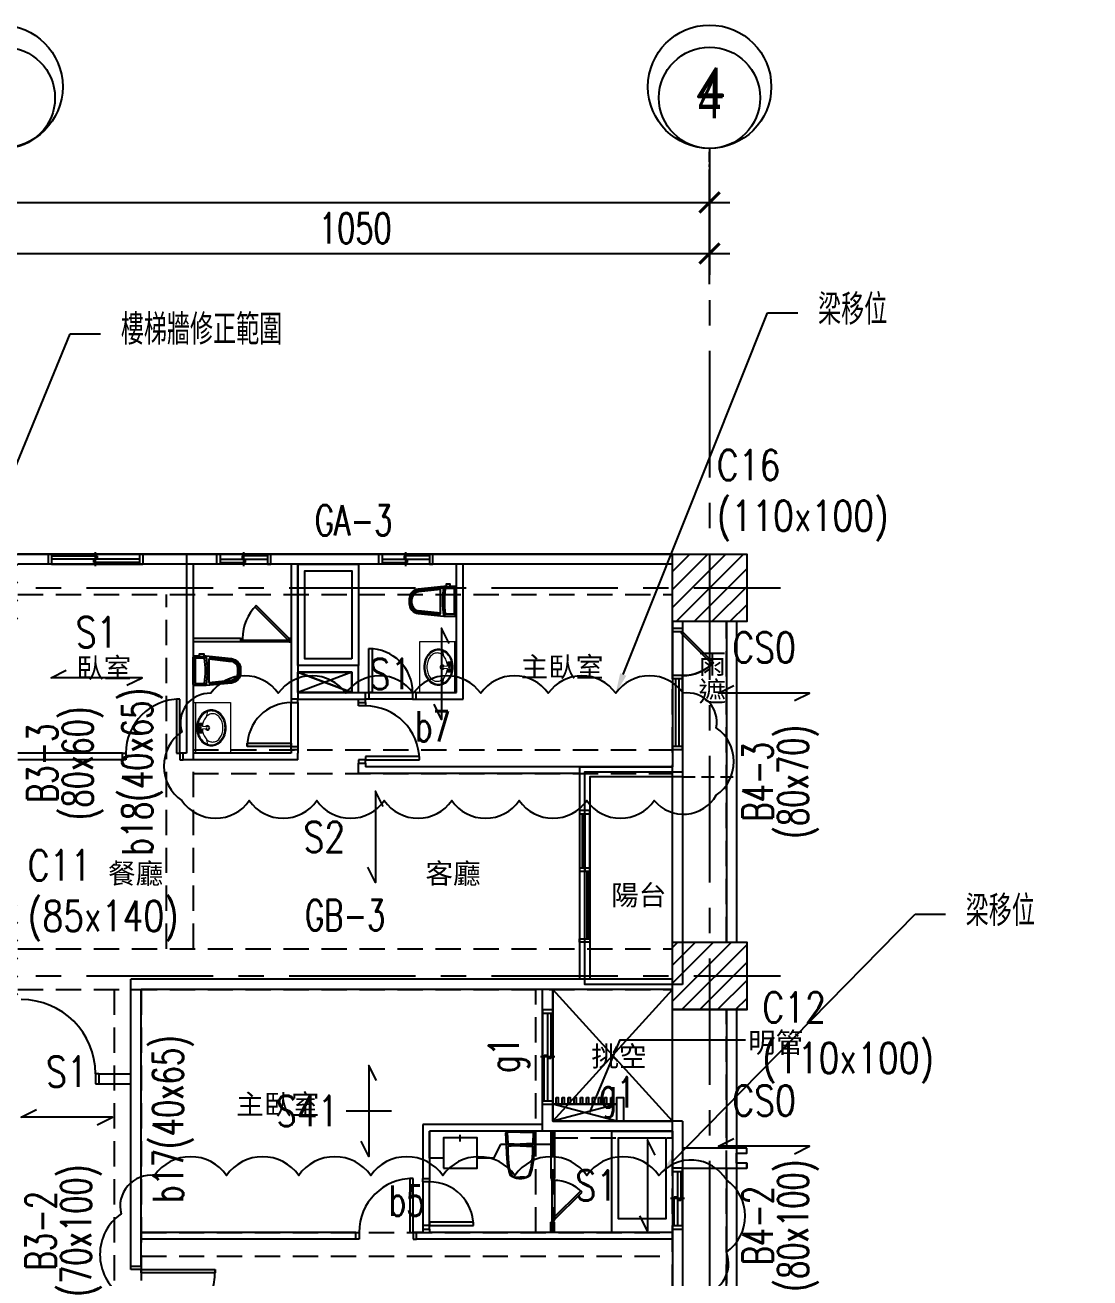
# Model space of a CAD drawing. Header units: millimetres. Extents: x -3377 to 119122, y -22007 to 15479.
# Drawn here: x 54002 to 55580, y 1862 to 3718 of the extents above; entities that cross this region are included whole.
import ezdxf
from ezdxf import colors
from ezdxf.entities.mleader import LeaderData, LeaderLine
from ezdxf.enums import TextEntityAlignment as Align
from ezdxf.math import Vec2, Vec3

# ---------------------------------------------------------------- set-up
doc = ezdxf.new("R2010")
doc.units = ezdxf.units.MM
doc.header["$LTSCALE"] = 150
doc.header["$MEASUREMENT"] = 0
for name, pattern in [('CENTER', [2, 1.25, -0.25, 0.25, -0.25]), ('HIDDEN', [0.375, 0.25, -0.125]), ('HIDDEN2', [0.1875, 0.125, -0.0625])]:
    doc.linetypes.add(name, pattern=pattern)
doc.layers.get('0').update_dxf_attribs({"plot": 0})
for name, color, linetype, plot in [('AREA', 3, 'Continuous', False), ('S-ARCH', 252, 'Continuous', False), ('S-CLOUD_2022-0304', 4, 'Continuous', False), ('S-CLOUD_20220217(結構依建築圖2022-0216修改)', 4, 'Continuous', False)]:
    doc.layers.add(name, color=color, linetype=linetype, plot=plot)
for name, color, linetype in [('ASSLN', 8, 'Continuous'), ('COL', 1, 'Continuous'), ('Col-Line', 8, 'CENTER'), ('GRID', 5, 'CENTER'), ('OPEN', 4, 'Continuous'), ('S-COL', 7, 'Continuous'), ('S-COLB', 4, 'HIDDEN'), ('S-GRID', 1, 'CENTER'), ('S-GRID-DIM', 2, 'Continuous'), ('S-GRID-T', 3, 'Continuous'), ('S-HATCH-COL', 13, 'Continuous'), ('S-OPEN', 13, 'Continuous'), ('S-RCBMB', 3, 'HIDDEN'), ('S-RCBMG', 2, 'HIDDEN'), ('S-SLAB', 5, 'Continuous'), ('S-SLABT', 2, 'Continuous'), ('S-TEXTB', 3, 'Continuous'), ('S-TEXTC', 3, 'Continuous'), ('S-TEXTG', 2, 'Continuous'), ('TEXT', 2, 'Continuous'), ('TOIL', 6, 'Continuous'), ('TOILET', 141, 'Continuous'), ('WALL', 2, 'Continuous'), ('WALL2', 3, 'Continuous'), ('WALL3', 4, 'Continuous')]:
    doc.layers.add(name, color=color, linetype=linetype)
doc.styles.add('3E', font='simplex.shx', dxfattribs={"width": 0.8, "height": 45, "bigfont": 'dayus.shx'})
doc.styles.add('C1', font='', dxfattribs={"bigfont": 'japanese.shx'})
doc.styles.add('CD2', font='romand', dxfattribs={"height": 15})
doc.styles.add('CS4', font='romans.shx', dxfattribs={"width": 0.7, "height": 45, "bigfont": 'lsp.shx'})
doc.styles.add('HH', font='')
doc.styles.add('HHV', font='')
doc.styles.add('LSP', font='SIMPLEX.shx', dxfattribs={"width": 0.8, "bigfont": 'lsp.shx'})
doc.styles.get('C1').set_extended_font_data('微軟正黑體')
doc.styles.get('HH').set_extended_font_data('Microsoft JhengHei')
doc.styles.get('HHV').set_extended_font_data('@微軟正黑體')
doc.dimstyles.new('DIM150', dxfattribs={"dimscale": 15, "dimtxt": 3, "dimasz": 2, "dimexe": 2, "dimexo": 2, "dimgap": 1, "dimtad": 1, "dimdec": 1, "dimdsep": 46, "dimtxsty": 'CS4', "dimblk1": 'ARCHTICK', "dimblk2": 'ARCHTICK', "dimsah": 1, "dimcen": 2, "dimdle": 2, "dimadec": 0, "dimazin": 0, "dimtfac": 1, "dimtdec": 1, "dimtmove": 0, "dimatfit": 3, "dimldrblk": 'TAA', "dimfxl": 0, "dimtolj": 1, "dimarcsym": 0})

# ---------------------------------------------------------------- blocks, each defined once
blk = doc.blocks.new('SG1')
at = {"layer": 'S-GRID-T'}
blk.add_circle((0, 6.09375), 6.09375, dxfattribs=at)
at = {"layer": 'S-GRID-T', "style": 'CD2'}
blk.add_attdef('GRID-BUB', text='', height=3.75, dxfattribs=at).set_placement((0, 6.09375), align=Align.MIDDLE_CENTER)
blk = doc.blocks.new('_ARCHTICK')
at = {"color": 0, "linetype": 'ByBlock', "const_width": 0.15}
blk.add_lwpolyline([(-0.5, -0.5), (0.5, 0.5)], dxfattribs=at)
blk = doc.blocks.new('*D71')
at = {"layer": 'DEFPOINTS', "color": 0, "transparency": 16777216}
for p in [(-5535.9, -424.9), (-8310.9, -500.6), (-5535.9, -500.6)]:
    blk.add_point(p, dxfattribs=at)
at = {"layer": 'S-GRID-DIM', "color": 0, "lineweight": -2, "transparency": 16777216}
for p, q in [((-8310.9, -470.6), (-8310.9, -394.9)), ((-5535.9, -470.6), (-5535.9, -394.9)), ((-8340.9, -424.9), (-5505.9, -424.9))]:
    blk.add_line(p, q, dxfattribs=at)
at = {"layer": 'S-GRID-DIM', "color": 0, "lineweight": -2, "transparency": 16777216, "xscale": 30, "yscale": 30, "zscale": 30, "rotation": 180}
blk.add_blockref('_ARCHTICK', (-8310.9, -424.9), dxfattribs=at)
at = {"layer": 'S-GRID-DIM', "color": 0, "lineweight": -2, "transparency": 16777216, "xscale": 30, "yscale": 30, "zscale": 30}
blk.add_blockref('_ARCHTICK', (-5535.9, -424.9), dxfattribs=at)
at = {"layer": 'S-GRID-DIM', "color": 0, "transparency": 16777216, "insert": (-6923.4, -387.4), "char_height": 45, "attachment_point": 5, "style": 'CS4'}
blk.add_mtext('\\A1;2775', dxfattribs=at)
blk = doc.blocks.new('TAA')
at = {"linetype": 'Continuous'}
blk.add_line((0, 0), (-1.663, 0), dxfattribs=at)
blk.add_solid([(-1.5, -0.25), (-1.5, 0.25), (0, 0)], dxfattribs=at)
blk = doc.blocks.new('*D74')
at = {"layer": 'DEFPOINTS', "color": 0, "transparency": 16777216}
for p in [(-5535.9, -500.6), (-6585.9, -576.2), (-5535.9, -576.2)]:
    blk.add_point(p, dxfattribs=at)
at = {"layer": 'S-GRID-DIM', "color": 0, "lineweight": -2, "transparency": 16777216}
for p, q in [((-6585.9, -546.2), (-6585.9, -470.6)), ((-5535.9, -546.2), (-5535.9, -470.6)), ((-6615.9, -500.6), (-5505.9, -500.6))]:
    blk.add_line(p, q, dxfattribs=at)
at = {"layer": 'S-GRID-DIM', "color": 0, "lineweight": -2, "transparency": 16777216, "xscale": 30, "yscale": 30, "zscale": 30, "rotation": 180}
blk.add_blockref('_ARCHTICK', (-6585.9, -500.6), dxfattribs=at)
at = {"layer": 'S-GRID-DIM', "color": 0, "lineweight": -2, "transparency": 16777216, "xscale": 30, "yscale": 30, "zscale": 30}
blk.add_blockref('_ARCHTICK', (-5535.9, -500.6), dxfattribs=at)
at = {"layer": 'S-GRID-DIM', "color": 0, "transparency": 16777216, "insert": (-6060.9, -463.1), "char_height": 45, "attachment_point": 5, "style": 'CS4'}
blk.add_mtext('\\A1;1050', dxfattribs=at)
blk = doc.blocks.new('COL(2F-16F)')
for points in [[(-5590.9, -945.9), (-5480.9, -945.9), (-5480.9, -1045.9), (-5590.9, -1045.9)], [(-5590.9, -1520.9), (-5480.9, -1520.9), (-5480.9, -1620.9), (-5590.9, -1620.9)]]:
    blk.add_lwpolyline(points, close=True)
blk = doc.blocks.new('$PWS002115O06680DW0000DW2')
at = {"color": 0, "linetype": 'Continuous'}
for p, q in [((-40, 7.5), (-35, 7.5)), ((-35, 7.5), (-35, -7.5)), ((35, 7.5), (-35, 7.5)), ((-35, 5), (2.5, 5)), ((35, 0), (-35, 0)), ((-2.5, -5), (-2.5, 0)), ((0, -10.5), (0, 10.5)), ((2.5, 5), (2.5, 0)), ((40, 7.5), (35, 7.5)), ((35, 7.5), (35, -7.5)), ((-35, -7.5), (-40, -7.5)), ((-35, -7.5), (35, -7.5)), ((35, -5), (-2.5, -5)), ((35, -7.5), (40, -7.5))]:
    blk.add_line(p, q, dxfattribs=at)
blk = doc.blocks.new('$PWS001115O08HK0DW0000DW2')
at = {"color": 0, "linetype": 'Continuous'}
for p, q in [((-55, 7.5), (-50, 7.5)), ((-50, 7.5), (-50, -7.5)), ((50, 7.5), (-50, 7.5)), ((50, 2.5), (-50, 2.5)), ((55, 7.5), (50, 7.5)), ((50, 7.5), (50, -7.5)), ((-50, -7.5), (-55, -7.5)), ((50, -2.5), (-50, -2.5)), ((-50, -7.5), (50, -7.5)), ((50, -7.5), (55, -7.5))]:
    blk.add_line(p, q, dxfattribs=at)
blk = doc.blocks.new('$PDS002515O05SC0DW00008C10')
at = {"color": 0, "linetype": 'Continuous', "lineweight": -2}
for p, q in [((-13.5, 53.5), (-15.6, 51.3)), ((-15.6, 51.3), (30.4, 5.4)), ((32.5, 7.5), (-13.5, 53.5)), ((-37.5, 7.5), (-32.5, 7.5)), ((-32.5, 7.5), (-32.5, -7.5)), ((32.5, 7.5), (-32.5, 7.5)), ((30.4, 5.4), (32.5, 7.5)), ((37.5, 7.5), (32.5, 7.5)), ((32.5, 7.5), (32.5, -7.5)), ((-32.5, -7.5), (-37.5, -7.5)), ((-32.5, -7.5), (32.5, -7.5)), ((32.5, -7.5), (37.5, -7.5))]:
    blk.add_line(p, q, dxfattribs=at)
blk.add_arc((32.5, 7.5), 65, 135, 180, dxfattribs=at)
blk = doc.blocks.new('A$C536C7597')
at = {"color": 252}
for p, q in [((333, 1217.5), (402, 1217.5)), ((402, 1215), (333, 1215)), ((495, 1170), (415, 1140)), ((495, 1140), (415, 1170)), ((970, 505), (792.5, 700)), ((792.5, 505), (970, 700)), ((970, 505), (970, 700)), ((1050, 670), (1050, 465)), ((1065, 670), (1065, 465)), ((1065, 457.5), (1065, 442.5)), ((1050, 435), (1050, 264.5)), ((1065, 435), (1065, 264.5))]:
    blk.add_line(p, q, dxfattribs=at)
at = {"color": 252, "linetype": 'HIDDEN2'}
blk.add_line((985, 1015), (1065, 1015), dxfattribs=at)
at = {"color": 252}
for points in [[(1050, 1245), (1050, 770)], [(1065, 1245), (1065, 770)], [(792.5, 700), (792.5, 505), (970, 505)], [(887.5, 530), (792.5, 530), (792.5, 505), (887.5, 505), (792.5, 530), (887.5, 530), (792.5, 505)]]:
    blk.add_lwpolyline(points, dxfattribs=at)
at = {"layer": 'AREA', "color": 252}
blk.add_lwpolyline([(985, 707.5), (840, 707.5), (840, 1022.5), (985, 1022.5)], close=True, dxfattribs=at)
at = {"layer": 'ASSLN', "color": 252}
for points in [[(797.5, 540), (800.5, 540), (800.5, 530), (797.5, 530)], [(806.5, 540), (809.5, 540), (809.5, 530), (806.5, 530)], [(815.5, 540), (818.5, 540), (818.5, 530), (815.5, 530)], [(824.5, 540), (827.5, 540), (827.5, 530), (824.5, 530)], [(833.5, 540), (836.5, 540), (836.5, 530), (833.5, 530)], [(842.5, 540), (845.5, 540), (845.5, 530), (842.5, 530)], [(851.5, 540), (854.5, 540), (854.5, 530), (851.5, 530)], [(860.5, 540), (863.5, 540), (863.5, 530), (860.5, 530)], [(869.5, 540), (872.5, 540), (872.5, 530), (869.5, 530)], [(878.5, 540), (881.5, 540), (881.5, 530), (878.5, 530)]]:
    blk.add_lwpolyline(points, close=True, dxfattribs=at)
at = {"layer": 'COL', "color": 252}
blk.add_line((1080, 442.5), (1080, 435, 1.1), dxfattribs=at)
for points in [[(970, 1345), (1080, 1345), (1080, 1245), (970, 1245)], [(970, 770), (1080, 770), (1080, 670), (970, 670)]]:
    blk.add_lwpolyline(points, close=True, dxfattribs=at)
at = {"layer": 'Col-Line', "color": 252, "linetype": 'ByBlock'}
for centre in [(-20, 2021), (1025, 2021)]:
    blk.add_circle(centre, 75, dxfattribs=at)
at = {"layer": 'GRID', "color": 252, "ltscale": 0.1}
blk.add_line((1025, 1746.2), (1025, 1941), dxfattribs=at)
at = {"layer": 'OPEN', "color": 252, "linetype": 'Continuous'}
for p, q in [((45, 1345), (50, 1345)), ((50, 1345), (50, 1330)), ((180, 1345), (50, 1345)), ((50, 1342.5), (117.5, 1342.5)), ((180, 1337.5), (50, 1337.5)), ((112.5, 1332.5), (112.5, 1337.5)), ((115, 1327), (115, 1348)), ((117.5, 1342.5), (117.5, 1337.5)), ((185, 1345), (180, 1345)), ((180, 1345), (180, 1330)), ((50, 1330), (45, 1330)), ((50, 1330), (180, 1330)), ((180, 1332.5), (112.5, 1332.5)), ((180, 1330), (185, 1330)), ((353.2, 1268.8), (351.1, 1266.7)), ((351.1, 1266.7), (399.9, 1217.9)), ((402, 1220), (353.2, 1268.8)), ((330, 1220), (333, 1220)), ((333, 1215), (330, 1215)), ((333, 1220), (333, 1215)), ((399.9, 1217.9), (402, 1220)), ((405, 1220), (402, 1220)), ((402, 1220), (402, 1215)), ((402, 1215), (405, 1215)), ((520, 1140), (520, 1205)), ((520, 1205), (525, 1205)), ((525, 1205), (525, 1140)), ((515, 1140), (520, 1140)), ((520, 1140), (520, 1130)), ((520, 1140), (585, 1140)), ((525, 1140), (520, 1140)), ((590, 1140), (585, 1140)), ((585, 1140), (585, 1130)), ((240, 1130), (235, 1130)), ((235, 1130), (235, 1050)), ((240, 1050), (240, 1130)), ((405, 1130), (405, 1125)), ((405, 1125), (415, 1125)), ((405, 1060), (405, 1125)), ((415, 1125), (415, 1130)), ((415, 1125), (415, 1060)), ((505, 1120), (505, 1125)), ((515, 1120), (505, 1120)), ((520, 1130), (515, 1130)), ((515, 1125), (515, 1120)), ((585, 1130), (520, 1130)), ((585, 1130), (590, 1130)), ((340, 1060), (340, 1065)), ((340, 1065), (405, 1065)), ((405, 1060), (340, 1060)), ((405, 1065), (405, 1060)), ((405, 1055), (405, 1060)), ((405, 1060), (415, 1060)), ((415, 1060), (415, 1055)), ((155, 1050), (160, 1050)), ((160, 1040), (155, 1040)), ((160, 1050), (160, 1040)), ((235, 1050), (240, 1050)), ((245, 1050), (240, 1050)), ((240, 1050), (240, 1040)), ((240, 1040), (245, 1040)), ((515, 1040), (505, 1040)), ((505, 1040), (505, 1035)), ((595, 1045), (515, 1045)), ((515, 1045), (515, 1040)), ((515, 1035), (515, 1040)), ((515, 1040), (595, 1040)), ((595, 1040), (595, 1045)), ((832.5, 965, -1.1), (832.5, 960, -1.1)), ((832.5, 965, -1.1), (832.5, 960, -1.1)), ((832.5, 960, -1.1), (847.5, 960, -1.1)), ((832.5, 960, -1.1), (832.5, 775, -1.1)), ((832.5, 960, -1.1), (847.5, 960, -1.1)), ((832.5, 960, -1.1), (832.5, 775, -1.1)), ((836, 960, -1.1), (836, 880, -1.1)), ((836, 960, -1.1), (836, 880, -1.1)), ((837, 960, -1.1), (837, 880, -1.1)), ((837, 960, -1.1), (837, 880, -1.1)), ((840, 960, -1.1), (840, 880, -1.1)), ((840, 960, -1.1), (840, 880, -1.1)), ((847.5, 960, -1.1), (847.5, 965, -1.1)), ((847.5, 960, -1.1), (847.5, 965, -1.1)), ((847.5, 775, -1.1), (847.5, 960, -1.1)), ((847.5, 775, -1.1), (847.5, 960, -1.1)), ((832.5, 880, -1.1), (847.5, 880, -1.1)), ((832.5, 880, -1.1), (847.5, 880, -1.1)), ((832.5, 875, -1.1), (847.5, 875, -1.1)), ((832.5, 875, -1.1), (847.5, 875, -1.1)), ((837, 880, -1.1), (840, 880, -1.1)), ((837, 880, -1.1), (840, 880, -1.1)), ((840, 880, -1.1), (840, 875, -1.1)), ((840, 880, -1.1), (840, 875, -1.1)), ((840, 875, -1.1), (843, 875, -1.1)), ((840, 875, -1.1), (843, 875, -1.1)), ((843, 875, -1.1), (843, 775, -1.1)), ((843, 875, -1.1), (843, 775, -1.1)), ((844, 875, -1.1), (844, 775, -1.1)), ((844, 875, -1.1), (844, 775, -1.1)), ((832.5, 770, -1.1), (832.5, 775, -1.1)), ((832.5, 775, -1.1), (847.5, 775, -1.1)), ((832.5, 770, -1.1), (832.5, 775, -1.1)), ((832.5, 775, -1.1), (847.5, 775, -1.1)), ((847.5, 775, -1.1), (847.5, 770, -1.1)), ((847.5, 775, -1.1), (847.5, 770, -1.1)), ((777.5, 670), (777.5, 665)), ((792.5, 665), (792.5, 670)), ((777.5, 665), (792.5, 665)), ((777.5, 665), (777.5, 535)), ((785, 665), (785, 535)), ((790, 665), (790, 597.5)), ((792.5, 535), (792.5, 665)), ((795.5, 600), (774.5, 600)), ((780, 535), (780, 602.5)), ((780, 602.5), (785, 602.5)), ((790, 597.5), (785, 597.5)), ((120, 575), (115, 575)), ((115, 575), (115, 560)), ((115, 560), (120, 560)), ((777.5, 530), (777.5, 535)), ((777.5, 535), (792.5, 535)), ((792.5, 535), (792.5, 530)), ((970, 435), (970, 430)), ((970, 430), (985, 430)), ((970, 430), (970, 350)), ((977.5, 430), (977.5, 350)), ((982.5, 430), (982.5, 387.5)), ((985, 430), (985, 435)), ((985, 350), (985, 430)), ((585.6, 420), (580.6, 420)), ((580.6, 420), (580.6, 340)), ((585.6, 340), (585.6, 420)), ((600, 415), (600, 420)), ((610, 415), (600, 415)), ((600, 415), (600, 350)), ((610, 420), (610, 415)), ((610, 350), (610, 415)), ((988, 390), (967, 390)), ((972.5, 350), (972.5, 392.5)), ((972.5, 392.5), (977.5, 392.5)), ((982.5, 387.5), (977.5, 387.5)), ((675, 355), (610, 355)), ((610, 355), (610, 350)), ((675, 350), (675, 355)), ((500.6, 340), (505.6, 340)), ((505.6, 340), (505.6, 330)), ((580.6, 340), (585.6, 340)), ((590.6, 340), (585.6, 340)), ((585.6, 340), (585.6, 330)), ((610, 350), (600, 350)), ((600, 350), (600, 345)), ((610, 345), (610, 350)), ((610, 350), (675, 350)), ((970, 345), (970, 350)), ((970, 350), (985, 350)), ((985, 350), (985, 345)), ((505.6, 330), (500.6, 330)), ((585.6, 330), (590.6, 330)), ((167.5, 285), (167.5, 290)), ((182.5, 285), (167.5, 285)), ((182.5, 290), (182.5, 285)), ((182.5, 285), (292.5, 285)), ((182.5, 280), (182.5, 285)), ((292.5, 280), (182.5, 280)), ((292.5, 285), (292.5, 280))]:
    blk.add_line(p, q, dxfattribs=at)
at = {"layer": 'OPEN', "color": 252, "linetype": 'Continuous', "lineweight": -2}
for p, q in [((970, 1230), (970, 1235)), ((985, 1230), (970, 1230)), ((970, 1165), (970, 1230)), ((982.9, 1227.9), (985, 1230)), ((1028.8, 1181.9), (982.9, 1227.9)), ((985, 1235), (985, 1230)), ((985, 1230), (985, 1165)), ((985, 1230), (1031, 1184)), ((1031, 1184), (1028.8, 1181.9)), ((985, 1165), (970, 1165)), ((970, 1165), (970, 1160)), ((985, 1160), (985, 1165))]:
    blk.add_line(p, q, dxfattribs=at)
at = {"layer": 'OPEN', "color": 252}
for p, q in [((330, 1220), (260, 1220)), ((330, 1215), (260, 1215)), ((330, 1220), (330, 1215))]:
    blk.add_line(p, q, dxfattribs=at)
for points in [[(505, 1180), (415, 1180), (415, 1330), (505, 1330)], [(495, 1190), (425, 1190), (425, 1320), (495, 1320)]]:
    blk.add_lwpolyline(points, close=True, dxfattribs=at)
at = {"layer": 'OPEN', "color": 252, "linetype": 'Continuous'}
for centre, radius, start, end in [((402, 1220), 69, 135, 180), ((520, 1140), 65, 0, 90), ((240, 1050), 80, 90, 180), ((405, 1060), 65, 90, 180), ((515, 1040), 80, 0, 90), ((5, 575), 110, 0, 90), ((585.6, 340), 80, 90, 180), ((610, 350), 65, 0, 90), ((182.5, 285), 110, 270, 0)]:
    blk.add_arc(centre, radius, start, end, dxfattribs=at)
at = {"layer": 'OPEN', "color": 252, "linetype": 'Continuous', "lineweight": -2}
blk.add_arc((985, 1230), 65, 270, 315, dxfattribs=at)
at = {"layer": 'TEXT', "color": 252}
blk.add_lwpolyline([(847.5, 517.5), (892.4, 625.2), (1078.2, 625.2)], dxfattribs=at)
at = {"layer": 'TOIL', "color": 252}
for p, q in [((624.3, 1294.3), (593.6, 1291.1)), ((626.5, 1292.5), (593.8, 1289.1)), ((626.5, 1257.7), (626.5, 1292.3)), ((633.7, 1293.8), (631, 1297)), ((646, 1294), (634.4, 1294)), ((634.6, 1296.4), (634.6, 1297)), ((640.6, 1296.4), (634.6, 1296.4)), ((634.6, 1296.4), (634.6, 1296.4)), ((634.6, 1296.4), (634.6, 1296.4)), ((634.6, 1296.4), (634.6, 1296.4)), ((634.6, 1296.4), (634.6, 1296.4)), ((640.6, 1296.4), (640.6, 1297)), ((646.7, 1293.7), (649.4, 1296.4)), ((647, 1257), (647, 1293)), ((582, 1271.9), (582, 1278.1)), ((584, 1271.9), (584, 1278.1)), ((624.3, 1255.7), (593.6, 1259)), ((626.5, 1257.5), (593.8, 1260.9)), ((633.7, 1256.2), (631, 1253)), ((646, 1256), (634.4, 1256)), ((646.7, 1256.3), (649.4, 1253.6)), ((263.3, 1190.8), (260.6, 1193.5)), ((263, 1154.1), (263, 1190.1)), ((264, 1191.1), (275.6, 1191.1)), ((269.4, 1193.4), (269.4, 1194.1)), ((269.4, 1193.4), (275.4, 1193.4)), ((275.4, 1193.4), (275.4, 1194.1)), ((275.4, 1193.4), (275.4, 1193.4)), ((275.4, 1193.4), (275.4, 1193.4)), ((275.4, 1193.4), (275.4, 1193.4)), ((275.4, 1193.4), (275.4, 1193.4)), ((276.3, 1190.8), (279, 1194.1)), ((283.5, 1189.6), (316.2, 1186.1)), ((283.5, 1154.8), (283.5, 1189.4)), ((285.7, 1191.3), (316.4, 1188.1)), ((326, 1168.9), (326, 1175.2)), ((328, 1168.9), (328, 1175.2)), ((263.3, 1153.4), (260.6, 1150.6)), ((264, 1153.1), (275.6, 1153.1)), ((276.3, 1153.3), (279, 1150.1)), ((283.5, 1154.6), (316.2, 1158)), ((285.7, 1152.8), (316.4, 1156)), ((782.5, 490), (610, 490)), ((610, 450), (610, 490)), ((790, 490), (790, 420)), ((795, 490), (795, 420)), ((715, 470), (705, 450)), ((790, 470), (715, 470)), ((630.5, 450), (610, 450)), ((705, 450), (680.5, 450)), ((738.3, 422), (744.5, 422)), ((750.7, 422), (744.5, 422)), ((795, 420), (790, 420)), ((795, 355), (790, 355)), ((790, 340), (790, 355)), ((794.4, 358), (795.9, 358)), ((795, 340), (795, 355))]:
    blk.add_line(p, q, dxfattribs=at)
at = {"layer": 'TOIL', "color": 252, "linetype": 'Continuous'}
for p, q in [((791.4, 417), (791.4, 420)), ((794.4, 417), (791.4, 417)), ((791.4, 417), (791.4, 358)), ((794.4, 420), (794.4, 417)), ((795.9, 358), (795.9, 417)), ((834, 401.8), (792.3, 360.1)), ((794.4, 358), (836.1, 399.7)), ((836.1, 399.7), (834, 401.8)), ((794.4, 358), (791.4, 358)), ((791.4, 358), (791.4, 355)), ((792.3, 360.1), (794.4, 358)), ((794.4, 355), (794.4, 358))]:
    blk.add_line(p, q, dxfattribs=at)
at = {"layer": 'TOIL', "color": 252, "elevation": 0}
for points in [[(640.6, 1297), (640.6, 1300.4), (634.6, 1300.4), (634.6, 1297), (631, 1297), (593.4, 1293, 0.383798), (580, 1278.1), (580, 1271.9, 0.383798), (593.4, 1257), (631, 1253), (648, 1253, 0.414214), (650, 1255), (650, 1295, 0.414214), (648, 1297)], [(269.4, 1194.1), (269.4, 1197.4), (275.4, 1197.4), (275.4, 1194.1), (279, 1194.1), (316.6, 1190.1, -0.383798), (330, 1175.2), (330, 1168.9, -0.383798), (316.6, 1154), (279, 1150.1), (262, 1150.1, -0.414214), (260, 1152.1), (260, 1192.1, -0.414214), (262, 1194.1)]]:
    blk.add_lwpolyline(points, format="xyb", close=True, dxfattribs=at)
at = {"layer": 'TOIL', "color": 252, "const_width": 3}
blk.add_lwpolyline([(655, 474.5), (655, 484.7)], dxfattribs=at)
at = {"layer": 'TOIL', "color": 252}
blk.add_lwpolyline([(742.5, 419.4, -0.194459), (730.2, 424.3, -0.07596), (725.1, 448.3), (723, 487.5), (725.2, 490), (764.8, 490), (766, 487.5), (763.9, 448.5, -0.07596), (758.8, 424.3, -0.194459), (746.6, 419.4)], format="xyb", close=True, dxfattribs=at)
for points in [[(744.5, 488.7), (726.1, 488.7, 0.332674), (725.3, 488.1), (725.9, 472, 0.271876), (726.4, 471.3, 0.013613), (744.5, 470.9, 43.172872)], [(744.5, 488.7), (762.9, 488.7, -0.332674), (763.7, 488.1), (763.1, 472, -0.271876), (762.6, 471.3, -0.013613), (744.5, 470.9, -43.172872)]]:
    blk.add_lwpolyline(points, format="xyb", dxfattribs=at)
blk.add_lwpolyline([(970, 490), (970, 340), (880, 340), (880, 490), (970, 490)], dxfattribs=at)
for points in [[(630.5, 435), (680.5, 435), (680.5, 480), (630.5, 480)], [(960, 480), (960, 360), (890, 360), (890, 480)]]:
    blk.add_lwpolyline(points, close=True, dxfattribs=at)
for centre, radius, start, end in [((595, 1278.1), 13, 96.0132, 180), ((595, 1278.1), 11, 96.0132, 180), ((624.5, 1292.3), 2, 0, 96.0132), ((751, 1275), 122, 169.6111, 190.3889), ((751, 1275), 119, 171.2257, 188.7743), ((634.4, 1293), 1, 90, 171.2257), ((646, 1293), 1, 0, 90), ((595, 1271.9), 13, 180, 263.9868), ((595, 1271.9), 11, 180, 263.9868), ((624.5, 1257.7), 2, 263.9868, 0), ((634.4, 1257), 1, 188.7743, 270), ((646, 1257), 1, 270, 0), ((264, 1190.1), 1, 90, 180), ((275.6, 1190.1), 1, 8.7743, 90), ((159, 1172.1), 119, 351.2257, 8.7743), ((159, 1172.1), 122, 349.6111, 10.3889), ((285.5, 1189.4), 2, 83.9868, 180), ((315, 1175.2), 13, 0, 83.9868), ((315, 1175.2), 11, 0, 83.9868), ((264, 1154.1), 1, 180, 270), ((275.6, 1154.1), 1, 270, 351.2257), ((285.5, 1154.8), 2, 180, 276.0132), ((315, 1168.9), 11, 276.0132, 0), ((315, 1168.9), 13, 276.0132, 0), ((899.2, 462), 173.1, 178.2114, 185.8192), ((741.6, 346.9), 121.5, 88.6098, 97.2474), ((768, 1052.9), 585.1, 267.7018, 269.5191), ((599.9, 464.5), 163.2, 353.1505, 1.169), ((767.4, 444.2), 40.3, 179.7388, 206.8929), ((682.7, 452.3), 79.5, 341.2752, 354.7588), ((737.5, 428.6), 6.62, 202.881, 276.9927), ((751.4, 428.9), 6.93, 263.869, 342.5206)]:
    blk.add_arc(centre, radius, start, end, dxfattribs=at)
at = {"layer": 'TOIL', "color": 252, "linetype": 'Continuous'}
blk.add_arc((794.4, 358), 59, 45, 90, dxfattribs=at)
at = {"layer": 'TOILET', "color": 252, "lineweight": 13}
for p, q in [((595, 1215), (595, 1140)), ((650, 1215), (595, 1215)), ((647, 1215), (647, 1140)), ((650, 1140), (650, 1215)), ((629, 1201.6), (630.9, 1193.9)), ((631.2, 1179.1), (641.9, 1179.9)), ((631.2, 1176), (641.9, 1175.1)), ((641.9, 1184.7), (637.1, 1184.7)), ((637.1, 1184.7), (637.1, 1179.5)), ((641.9, 1182.3), (637.1, 1182.3)), ((637.1, 1175.5), (637.1, 1170.3)), ((641.9, 1172.7), (637.1, 1172.7)), ((641.9, 1170.3), (637.1, 1170.3)), ((637.8, 1184), (641.2, 1180.6)), ((637.8, 1180.6), (641.2, 1184)), ((637.8, 1174.4), (641.2, 1171)), ((637.8, 1171), (641.2, 1174.4)), ((639.5, 1184.7), (639.5, 1179.9)), ((639.5, 1175.1), (639.5, 1170.3)), ((641.9, 1184.7), (641.9, 1170.3)), ((630.9, 1161.1), (629, 1153.4)), ((650, 1140), (595, 1140)), ((260, 1050), (260, 1125)), ((260, 1125), (315, 1125)), ((263, 1125), (263, 1050)), ((315, 1125), (315, 1050)), ((281, 1111.6), (279.1, 1103.9)), ((268.1, 1094.7), (268.1, 1080.3)), ((268.1, 1094.7), (272.9, 1094.7)), ((268.1, 1092.3), (272.9, 1092.3)), ((278.8, 1089.1), (268.1, 1089.9)), ((278.8, 1085.9), (268.1, 1085.1)), ((268.1, 1082.7), (272.9, 1082.7)), ((268.1, 1080.3), (272.9, 1080.3)), ((272.2, 1094), (268.8, 1090.6)), ((272.2, 1090.6), (268.8, 1094)), ((272.2, 1084.4), (268.8, 1081)), ((272.2, 1081), (268.8, 1084.4)), ((270.5, 1094.7), (270.5, 1089.9)), ((270.5, 1085.1), (270.5, 1080.3)), ((272.9, 1094.7), (272.9, 1089.5)), ((272.9, 1085.5), (272.9, 1080.3)), ((279.1, 1071.1), (281, 1063.4)), ((260, 1050), (315, 1050))]:
    blk.add_line(p, q, dxfattribs=at)
for centre, radius in [((639.5, 1182.3), 2.39), ((639.5, 1172.7), 2.39), ((639.5, 1177.5), 0.955), ((270.5, 1092.3), 2.39), ((270.5, 1082.7), 2.39), ((270.5, 1087.5), 0.955)]:
    blk.add_circle(centre, radius, dxfattribs=at)
for centre, radius, start, end in [((628.6, 1179.3), 27, 140.5992, 161.2092), ((628.6, 1179.3), 25.4, 140.5992, 161.2092), ((628.2, 1179.5), 21.8, 143.9725, 163.2352), ((625.4, 1181.9), 22.8, 116.7598, 140.5993), ((625.4, 1181.9), 21.2, 116.7598, 140.5993), ((624, 1182.6), 16.6, 119.6632, 143.9726), ((623.3, 1186.1), 18.2, 89.9999, 116.7599), ((623.3, 1186.1), 16.5, 89.9999, 116.7599), ((621.4, 1187.2), 11.3, 89.9999, 119.6633), ((621.4, 1187.2), 11.3, 60.3365, 89.9999), ((623.3, 1186.1), 18.2, 63.2399, 89.9999), ((623.3, 1186.1), 16.5, 63.2399, 89.9999), ((618.7, 1182.6), 16.6, 36.0272, 60.3365), ((621.2, 1181.9), 21.2, 39.4005, 63.24), ((621.2, 1181.9), 22.8, 39.4005, 63.24), ((614.5, 1179.5), 21.8, 16.7646, 36.0273), ((617.9, 1179.3), 25.4, 18.7906, 39.4005), ((617.9, 1179.3), 27, 18.7906, 39.4006), ((633.8, 1177.5), 32.4, 161.2092, 179.9999), ((633.8, 1177.5), 32.4, 179.9999, 198.7906), ((633.8, 1177.5), 30.8, 161.2092, 179.9999), ((633.8, 1177.5), 30.8, 179.9999, 198.7906), ((634.9, 1177.5), 28.8, 163.2351, 179.9999), ((634.9, 1177.5), 28.8, 179.9999, 196.7647), ((629, 1177.5), 3.34, 28.7782, 331.2216), ((629, 1177.5), 2.39, 39.0727, 320.927), ((631.2, 1177.5), 1.56, 89.9999, 269.9999), ((607.9, 1177.5), 28.8, 3.9271, 16.7646), ((607.9, 1177.5), 28.8, 343.2352, 356.0727), ((612.8, 1177.5), 30.8, 359.9999, 18.7906), ((612.8, 1177.5), 30.8, 341.2092, 359.9999), ((612.8, 1177.5), 32.4, 359.9999, 18.7906), ((612.8, 1177.5), 32.4, 341.2092, 359.9999), ((628.6, 1175.8), 27, 198.7906, 219.4005), ((628.6, 1175.8), 25.4, 198.7906, 219.4005), ((628.2, 1175.5), 21.8, 196.7646, 216.0273), ((625.4, 1173.1), 22.8, 219.4005, 243.24), ((625.4, 1173.1), 21.2, 219.4005, 243.24), ((624, 1172.4), 16.6, 216.0272, 240.3365), ((623.3, 1168.9), 18.2, 243.2399, 269.9999), ((621.4, 1167.8), 11.3, 240.3365, 269.9999), ((623.3, 1168.9), 16.5, 243.2399, 269.9999), ((621.4, 1167.8), 11.3, 269.9999, 299.6633), ((623.3, 1168.9), 16.5, 269.9999, 296.7599), ((623.3, 1168.9), 18.2, 269.9999, 296.7599), ((618.7, 1172.4), 16.6, 299.6633, 323.9726), ((621.2, 1173.1), 21.2, 296.7598, 320.5993), ((621.2, 1173.1), 22.8, 296.7598, 320.5993), ((614.5, 1175.5), 21.8, 323.9725, 343.2352), ((617.9, 1175.8), 25.4, 320.5992, 341.2092), ((617.9, 1175.8), 27, 320.5992, 341.2092), ((286.7, 1096.1), 18.2, 90.0001, 116.7601), ((286.7, 1096.1), 18.2, 63.2401, 90.0001), ((297.2, 1087.5), 32.4, 161.2094, 180.0001), ((297.2, 1087.5), 30.8, 161.2094, 180.0001), ((292.1, 1089.3), 27, 140.5994, 161.2094), ((292.1, 1089.3), 25.4, 140.5995, 161.2094), ((288.8, 1091.9), 22.8, 116.76, 140.5995), ((288.8, 1091.9), 21.2, 116.76, 140.5995), ((302.1, 1087.5), 28.8, 163.2354, 176.0729), ((295.5, 1089.5), 21.8, 143.9727, 163.2354), ((291.3, 1092.6), 16.6, 119.6635, 143.9728), ((286.7, 1096.1), 16.5, 90.0001, 116.7601), ((288.6, 1097.2), 11.3, 90.0001, 119.6635), ((286.7, 1096.1), 16.5, 63.2401, 90.0001), ((288.6, 1097.2), 11.3, 60.3367, 90.0001), ((284.6, 1091.9), 21.2, 39.4007, 63.2402), ((286, 1092.6), 16.6, 36.0274, 60.3368), ((284.6, 1091.9), 22.8, 39.4007, 63.2402), ((281.8, 1089.5), 21.8, 16.7648, 36.0275), ((281.4, 1089.3), 25.4, 18.7908, 39.4008), ((281.4, 1089.3), 27, 18.7908, 39.4008), ((275.1, 1087.5), 28.8, 0.0001, 16.7649), ((276.2, 1087.5), 30.8, 0.0001, 18.7908), ((276.2, 1087.5), 32.4, 0.0001, 18.7908), ((297.2, 1087.5), 32.4, 180.0001, 198.7908), ((297.2, 1087.5), 30.8, 180.0001, 198.7908), ((292.1, 1085.8), 27, 198.7908, 219.4008), ((292.1, 1085.8), 25.4, 198.7908, 219.4008), ((302.1, 1087.5), 28.8, 183.9273, 196.7648), ((295.5, 1085.5), 21.8, 196.7648, 216.0275), ((281, 1087.5), 3.34, 208.7784, 151.2218), ((278.8, 1087.5), 1.56, 270.0001, 90.0001), ((281, 1087.5), 2.39, 219.073, 140.9273), ((281.8, 1085.5), 21.8, 323.9727, 343.2354), ((281.4, 1085.8), 25.4, 320.5995, 341.2094), ((281.4, 1085.8), 27, 320.5995, 341.2094), ((275.1, 1087.5), 28.8, 343.2353, 0.0001), ((276.2, 1087.5), 30.8, 341.2094, 0.0001), ((276.2, 1087.5), 32.4, 341.2094, 0.0001), ((288.8, 1083.1), 22.8, 219.4007, 243.2402), ((288.8, 1083.1), 21.2, 219.4007, 243.2402), ((291.3, 1082.4), 16.6, 216.0274, 240.3367), ((286.7, 1078.9), 18.2, 243.2401, 270.0001), ((286.7, 1078.9), 16.5, 243.2401, 270.0001), ((288.6, 1077.8), 11.3, 240.3367, 270.0001), ((286.7, 1078.9), 16.5, 270.0001, 296.7601), ((286.7, 1078.9), 18.2, 270.0001, 296.7601), ((288.6, 1077.8), 11.3, 270.0001, 299.6635), ((286, 1082.4), 16.6, 299.6635, 323.9728), ((284.6, 1083.1), 21.2, 296.76, 320.5995), ((284.6, 1083.1), 22.8, 296.76, 320.5995)]:
    blk.add_arc(centre, radius, start, end, dxfattribs=at)
at = {"layer": 'WALL', "color": 252}
for p, q in [((970, 1345), (0, 1345)), ((45, 1345), (45, 1330)), ((185, 1345), (185, 1330)), ((250, 1345), (250, 1330)), ((295, 1330), (295, 1345)), ((375, 1330), (375, 1345)), ((535, 1330), (535, 1345)), ((615, 1330), (615, 1345)), ((970, 1330), (0, 1330)), ((985, 1235), (970, 1235)), ((985, 1235), (970, 1235)), ((985, 1060), (970, 1060)), ((985, 1055), (970, 1055)), ((847.5, 965, -1.1), (832.5, 965, -1.1)), ((847.5, 965, -1.1), (832.5, 965, -1.1)), ((847.5, 770, -1.1), (832.5, 770, -1.1)), ((847.5, 770, -1.1), (832.5, 770, -1.1)), ((970, 715), (167.5, 715)), ((167.5, 714), (167.5, 715)), ((167.5, 290), (167.5, 714)), ((970, 700), (182.5, 700)), ((182.5, 699), (182.5, 700)), ((182.5, 290), (182.5, 699)), ((777.5, 490), (777.5, 700)), ((792.5, 505), (792.5, 700)), ((792.5, 670), (777.5, 670)), ((120, 575), (167.5, 575)), ((120, 575), (120, 560)), ((120, 560), (167.5, 560)), ((777.5, 510), (777.5, 555)), ((792.5, 510), (792.5, 555)), ((777.5, 530), (792.5, 530)), ((985, 505), (792.5, 505)), ((985, 505), (985, 30)), ((970, 490), (777.5, 490)), ((970, 490), (970, 30)), ((985, 435), (970, 435)), ((970, 405.5), (970, 325.5)), ((985, 405.5), (985, 325.5)), ((970, 345), (970, 335)), ((970, 345), (985, 345)), ((985, 345), (985, 335)), ((167.5, 290), (182.5, 290))]:
    blk.add_line(p, q, dxfattribs=at)
at = {"layer": 'WALL', "color": 252, "linetype": 'Continuous'}
blk.add_line((832.5, 1030), (970, 1030), dxfattribs=at)
at = {"layer": 'WALL', "color": 252}
for points in [[(970, 1245), (970, 1030), (832.5, 1030), (832.5, 715)], [(985, 1245), (985, 1015), (847.5, 1015), (847.5, 715)]]:
    blk.add_lwpolyline(points, dxfattribs=at)
at = {"layer": 'WALL', "color": 252, "elevation": 1.1}
blk.add_lwpolyline([(1080, 465), (985, 465), (985, 435), (1080, 435), (1080, 442.5), (1065, 442.5), (1065, 457.5), (1080, 457.5)], close=True, dxfattribs=at)
at = {"layer": 'WALL2', "color": 252}
for p, q in [((250, 1330), (250, 1050)), ((260, 1330), (260, 1050)), ((405, 1330), (405, 1130)), ((415, 1330), (415, 1130)), ((650, 1140), (650, 1330)), ((660, 1130), (660, 1330)), ((415, 1140), (515, 1140)), ((515, 1130), (515, 1140)), ((590, 1130), (590, 1140)), ((590, 1140), (650, 1140)), ((415, 1130), (405, 1130)), ((415, 1130), (515, 1130)), ((505, 1125), (505, 1130)), ((505, 1125), (515, 1125)), ((515, 1125), (515, 1130)), ((590, 1130), (660, 1130)), ((155, 1050), (0, 1050)), ((155, 1040), (0, 1040)), ((155, 1040), (155, 1050)), ((250, 1050), (245, 1050)), ((245, 1040), (245, 1050)), ((415, 1040), (245, 1040)), ((405, 1050), (260, 1050)), ((415, 1055), (405, 1055)), ((405, 1055), (405, 1050)), ((415, 1055), (415, 1050)), ((415, 1040), (415, 1050)), ((415, 1050), (415, 1050)), ((505, 1020), (505, 1030)), ((832.5, 1030), (515, 1030)), ((832.5, 1020), (505, 1020)), ((600, 500), (600, 420)), ((777.5, 500), (600, 500)), ((610, 490), (610, 420)), ((777.5, 490), (610, 490)), ((600, 420), (610, 420)), ((500.6, 340), (182.5, 340)), ((500.6, 330), (500.6, 340)), ((600, 340), (590.6, 340)), ((590.6, 330), (590.6, 340)), ((600, 345), (610, 345)), ((600, 345), (600, 340)), ((610, 345), (610, 340)), ((970, 340), (610, 340)), ((500.6, 330), (182.5, 330)), ((970, 330), (590.6, 330))]:
    blk.add_line(p, q, dxfattribs=at)
at = {"layer": 'WALL2', "color": 252, "lineweight": -2}
blk.add_line((415, 1330), (415, 1140), dxfattribs=at)
at = {"layer": 'WALL2', "color": 252}
for points in [[(505, 1140), (505, 1180), (415, 1180)], [(495, 1140), (495, 1170), (415, 1170)], [(505, 1030), (505, 1035), (515, 1035), (515, 1030)], [(887.5, 505), (887.5, 540), (897.5, 540), (897.5, 505)]]:
    blk.add_lwpolyline(points, dxfattribs=at)
at = {"layer": 'WALL3', "color": 252}
for p, q in [((970, 770), (970, 1015)), ((985, 1015), (985, 770))]:
    blk.add_line(p, q, dxfattribs=at)
at = {"layer": 'OPEN', "color": 252, "xscale": -1}
for p in [(335, 1337.5), (575, 1337.5)]:
    blk.add_blockref('$PWS002115O06680DW0000DW2', p, dxfattribs=at)
at = {"layer": 'OPEN', "color": 252, "lineweight": -2, "xscale": -1, "rotation": 270}
blk.add_blockref('$PDS002515O05SC0DW00008C10', (977.5, 1197.5), dxfattribs=at)
at = {"layer": 'OPEN', "color": 252, "extrusion": (0, 0, -1), "xscale": -1, "zscale": -1, "rotation": 89.99999999999993}
blk.add_blockref('$PWS001115O08HK0DW0000DW2', (-977.5, 1110), dxfattribs=at)
at = {"layer": 'Col-Line', "color": 252, "style": 'C1', "width": 0.75}
blk.add_text('4', height=60, dxfattribs=at).set_placement((1025, 2021), align=Align.MIDDLE)
at = {"layer": 'TEXT', "color": 252, "style": 'HH'}
for s, p in [('臥室', (127.3, 1161.4)), ('主臥室', (806.4, 1162.7)), ('餐廳', (174.5, 856.8)), ('客廳', (644.8, 856.8)), ('陽台', (920, 824.8)), ('明管', (1122.9, 606.3)), ('挑空', (890.8, 586)), ('主臥室', (385, 514.6))]:
    blk.add_text(s, height=30, dxfattribs=at).set_placement(p, align=Align.CENTER)
at = {"layer": 'TEXT', "color": 252, "style": 'HHV'}
blk.add_text('雨遮', height=30, rotation=270, dxfattribs=at).set_placement((1013.6, 1162.6), align=Align.CENTER)
blk = doc.blocks.new('2022-0217')
blk.add_blockref('A$C536C7597', (41880.7, -6171))
blk = doc.blocks.new('_None')
blk = doc.blocks.new('LINE(2)')
at = {"layer": 'S-GRID'}
for points in [[(-5535.87, -344.9), (-5535.87, -3083.41)], [(-8859.11, -995.91), (-5430.87, -995.91)], [(-8859.11, -1570.91), (-5430.87, -1570.91)]]:
    blk.add_lwpolyline(points, dxfattribs=at)
at = {"layer": 'S-GRID-T', "xscale": 15, "yscale": 15, "zscale": 15}
for p, values in [((-6585.87, -344.9), {'GRID-BUB': '3'}), ((-5535.87, -344.9), {'GRID-BUB': '4'})]:
    blk.add_blockref('SG1', p, dxfattribs=at).add_auto_attribs(values)
at = {"layer": 'S-GRID-DIM'}
for base, p1, p2, picture, middle in [((-5535.87, -424.9), (-8310.87, -500.57), (-5535.87, -500.57), '*D71', (-6923.37, -387.4)), ((-5535.87, -500.57), (-6585.87, -576.23), (-5535.87, -576.23), '*D74', (-6060.87, -463.07))]:
    dim = blk.add_linear_dim(base=base, p1=p1, p2=p2, dimstyle='DIM150', dxfattribs=at)
    dim.commit()
    dim.dimension.update_dxf_attribs({"geometry": picture, "text_midpoint": middle})

msp = doc.modelspace()

# ---------------------------------------------------------------- hatches: boundary and pattern name
at = {"layer": 'S-HATCH-COL'}
h = msp.add_hatch(dxfattribs=at)
h.set_pattern_fill('ANSI31', color=256, scale=150, style=0)
h.set_pattern_definition([(45, (12110.4, -3880.068), (-13.258252, 13.258252), [])])
h.paths.add_polyline_path([(54961.13, 2359.16), (55071.13, 2359.16), (55071.13, 2259.16), (54961.13, 2259.16)])
h.paths.add_polyline_path([(54961.13, 1619.16), (55071.13, 1619.16), (55071.13, 1519.16), (54961.13, 1519.16)])
h.paths.add_polyline_path([(54961.13, 1044.16), (55071.13, 1044.16), (55071.13, 944.16), (54961.13, 944.16)])
h.paths.add_polyline_path([(53856.13, 1044.16), (53966.13, 1044.16), (53966.13, 944.16), (53856.13, 944.16)])
h.paths.add_polyline_path([(53201.13, 1044.16), (53091.13, 1044.16), (53091.13, 944.16), (53201.13, 944.16)])
h.paths.add_polyline_path([(52186.13, 2934.16), (52296.13, 2934.16), (52296.13, 2834.16), (52186.13, 2834.16)])
h.paths.add_polyline_path([(52186.13, 2369.16), (52296.13, 2369.16), (52296.13, 2269.16), (52186.13, 2269.16)])
h.paths.add_polyline_path([(52186.13, 1634.16), (52296.13, 1634.16), (52296.13, 1534.16), (52186.13, 1534.16)])
h.paths.add_polyline_path([(52186.13, 1044.16), (52296.13, 1044.16), (52296.13, 944.16), (52186.13, 944.16)])
h.paths.add_polyline_path([(53171.13, 2934.16), (53086.13, 2934.16), (53086.13, 2834.16), (53171.13, 2834.16)])
h.paths.add_polyline_path([(53906.13, 1589.16), (53991.13, 1589.16), (53991.13, 1449.16), (53906.13, 1449.16)])
h.paths.add_polyline_path([(53906.13, 2414.16), (53991.13, 2414.16), (53991.13, 2274.16), (53906.13, 2274.16)])
h.paths.add_polyline_path([(53171.13, 2414.16), (53086.13, 2414.16), (53086.13, 2274.16), (53171.13, 2274.16)])
h.paths.add_polyline_path([(53086.13, 1589.16), (53171.13, 1589.16), (53171.13, 1449.16), (53086.13, 1449.16)])
h.paths.add_polyline_path([(53906.13, 2934.16), (53991.13, 2934.16), (53991.13, 2834.16), (53906.13, 2834.16)])
h.paths.add_polyline_path([(54961.13, 2934.16), (55071.13, 2934.16), (55071.13, 2834.16), (54961.13, 2834.16)])

# ---------------------------------------------------------------- linework, layer by layer
at = {"layer": 'S-CLOUD_2022-0304'}
for points in [[(54234.07, 2568.86, 0.5205671), (54334.07, 2568.86, 0.5205671), (54434.07, 2568.86, 0.5205671), (54534.07, 2568.86, 0.5205671), (54634.07, 2568.86, 0.5205671), (54734.07, 2568.86, 0.5205671), (54834.07, 2568.86, 0.5205671), (54934.07, 2568.86, 0.5205671), (55026.06, 2576.87, 0.5205671), (55026.06, 2676.87, 0.5205671), (54977.06, 2727.86, 0.5205671), (54877.06, 2727.86, 0.5205671), (54777.06, 2727.86, 0.5205671), (54677.06, 2727.86, 0.5205671), (54577.06, 2727.86, 0.5205671), (54477.06, 2727.86, 0.5205671), (54377.06, 2727.86, 0.5205671), (54277.06, 2727.86, 0.5205671), (54234.07, 2670.85, 0.5205671)], [(54143.98, 1836.34, 0.5205671), (54250.75, 1836.34, 0.5205671), (54357.52, 1836.34, 0.5205671), (54464.28, 1836.34, 0.5205671), (54571.05, 1836.34, 0.5205671), (54677.82, 1836.34, 0.5205671), (54784.58, 1836.34, 0.5205671), (54891.35, 1836.34, 0.5205671), (54998.11, 1836.34, 0.5205671), (55041.13, 1900.09, 0.5205671), (55041.13, 2006.85, 0.5205671), (54941.04, 2013.53, 0.5205671), (54834.28, 2013.53, 0.5205671), (54727.51, 2013.53, 0.5205671), (54620.75, 2013.53, 0.5205671), (54513.98, 2013.53, 0.5205671), (54407.21, 2013.53, 0.5205671), (54300.45, 2013.53, 0.5205671), (54193.68, 2013.53, 0.5205671), (54143.98, 1956.46, 0.5205671)]]:
    msp.add_lwpolyline(points, format="xyb", close=True, dxfattribs=at)
at = {"layer": 'S-OPEN'}
for p, q in [((54406.13, 2759.16), (54486.13, 2729.16)), ((54486.13, 2759.16), (54406.13, 2729.16)), ((54783.63, 2094.16), (54961.13, 2289.16)), ((54961.13, 2094.16), (54783.63, 2289.16))]:
    msp.add_line(p, q, dxfattribs=at)
at = {"layer": 'S-RCBMB'}
for p, q in [((54211.13, 2349.16), (54211.13, 2874.16)), ((54251.13, 2349.16), (54251.13, 2874.16)), ((54251.13, 2644.16), (54961.13, 2644.16)), ((54251.13, 2609.16), (54961.13, 2609.16)), ((54133.63, 2289.16), (54133.63, 1569.16)), ((54173.63, 2289.16), (54173.63, 1569.16)), ((54758.63, 1929.16), (54758.63, 2289.16)), ((54783.63, 1929.16), (54783.63, 2289.16)), ((54783.63, 2094.16), (54961.13, 2094.16)), ((54783.63, 2069.16), (54961.13, 2069.16)), ((54173.63, 1929.16), (54961.13, 1929.16)), ((54173.63, 1894.16), (54961.13, 1894.16))]:
    msp.add_line(p, q, dxfattribs=at)
at = {"layer": 'S-RCBMG'}
for p, q in [((53991.13, 2934.16, 1.07), (54961.13, 2934.16, 1.07)), ((53991.13, 2874.16, 1.07), (54961.13, 2874.16, 1.07)), ((54961.13, 2359.16), (54961.13, 2834.16)), ((55041.13, 2359.16), (55041.13, 2834.16)), ((53991.13, 2349.16), (54961.13, 2349.16)), ((53991.13, 2289.16), (54961.13, 2289.16)), ((54961.13, 1619.16), (54961.13, 2259.16)), ((55041.13, 1619.16), (55041.13, 2259.16))]:
    msp.add_line(p, q, dxfattribs=at)
at = {"layer": 'S-SLAB'}
msp.add_lwpolyline([(53101.13, 2934.16), (53171.13, 2934.16), (53171.13, 2909.16), (53906.13, 2909.16), (53906.13, 2934.16), (55071.13, 2934.16), (55071.13, 2834.16), (55056.13, 2834.16), (55056.13, 2359.16), (55071.13, 2359.16), (55071.13, 2259.16), (55056.13, 2259.16), (55056.13, 1619.16), (55071.13, 1619.16), (55071.13, 1519.16), (55056.13, 1519.16), (55056.13, 1044.16), (55071.13, 1044.16), (55071.13, 944.16), (53106.13, 944.16)], dxfattribs=at)
for points in [[(54406.13, 2759.16), (54486.13, 2759.16), (54486.13, 2729.16), (54406.13, 2729.16)], [(54783.63, 2094.16), (54961.13, 2094.16), (54961.13, 2289.16), (54783.63, 2289.16)]]:
    msp.add_lwpolyline(points, close=True, dxfattribs=at)
at = {"layer": 'S-SLABT', "color": 1}
msp.add_line((54477.38, 2109.16), (54544.88, 2109.16), dxfattribs=at)
for points in [[(54630.3, 2801.66), (54619.05, 2824.16), (54619.05, 2689.16), (54607.8, 2711.66)], [(54152.72, 2739.7), (54175.22, 2750.95), (54040.22, 2750.95), (54062.72, 2762.2)], [(55141.92, 2717.07), (55164.42, 2728.32), (55029.42, 2728.32), (55051.92, 2739.57)], [(54532.38, 2560.14), (54521.13, 2582.64), (54521.13, 2447.64), (54509.88, 2470.14)], [(54522.38, 2154.16), (54511.13, 2176.66), (54511.13, 2041.66), (54499.88, 2064.16)], [(54108.63, 2088.61), (54131.13, 2099.86), (53996.13, 2099.86), (54018.63, 2111.11)], [(54935.27, 2043.78), (54924.02, 2066.28), (54924.02, 1931.28), (54912.77, 1953.78)], [(55141.92, 2045.74), (55164.42, 2056.99), (55029.42, 2056.99), (55051.92, 2068.24)]]:
    msp.add_lwpolyline(points, dxfattribs=at)

# ---------------------------------------------------------------- block references
at = {"layer": 'S-ARCH'}
msp.add_blockref('2022-0217', (12110.4, 7760.14), dxfattribs=at)
at = {"layer": 'S-COL'}
msp.add_blockref('COL(2F-16F)', (60552, 3880.07), dxfattribs=at)
at = {"layer": 'S-COLB'}
msp.add_blockref('COL(2F-16F)', (60552, 3880.07), dxfattribs=at)
at = {"layer": 'S-GRID'}
msp.add_blockref('LINE(2)', (60552, 3880.07), dxfattribs=at)

# ---------------------------------------------------------------- texts
at = {"layer": 'S-SLABT', "color": 2, "style": '3E', "width": 0.8}
for s, p in [('S1', (54107.72, 2795.95)), ('CS0', (55096.92, 2773.32)), ('S1', (54063.63, 2144.86)), ('CS0', (55096.92, 2101.99))]:
    msp.add_text(s, height=45, dxfattribs=at).set_placement(p, align=Align.CENTER)
for s, p in [('S1', (54574.05, 2734.16)), ('S2', (54476.13, 2492.64)), ('S41', (54466.13, 2086.66)), ('S1', (54879.02, 1976.28))]:
    msp.add_text(s, height=45, dxfattribs=at).set_placement(p, align=Align.RIGHT)
at = {"layer": 'S-TEXTB', "linetype": 'Continuous', "style": 'CS4', "width": 0.7}
for s, p in [('b18(40x65)', (54171.13, 2611.66)), ('g1', (54718.63, 2191.66))]:
    msp.add_text(s, height=45, rotation=90, dxfattribs=at).set_placement(p, align=Align.MIDDLE)
for s, p in [('b7', (54606.13, 2679.16)), ('g1', (54879.32, 2129.16, 0)), ('b5', (54567.38, 1975.94, 0))]:
    msp.add_text(s, height=45, dxfattribs=at).set_placement(p, align=Align.MIDDLE)
msp.add_text('b17(40x65)', height=45, rotation=90, dxfattribs=at).set_placement((54213.63, 2221.42), align=Align.MIDDLE_RIGHT)
at = {"layer": 'S-TEXTC', "style": 'CS4', "width": 0.8}
for s, p in [('C16', (55026.89, 3043.46)), ('(110x100)', (55026.89, 2968.46)), ('C11', (54005.85, 2450.48)), ('(85x140)', (54005.85, 2375.48)), ('C12', (55094.31, 2240.06)), ('(110x100)', (55094.31, 2165.06))]:
    msp.add_text(s, height=45, dxfattribs=at).set_placement(p)
at = {"layer": 'S-TEXTG', "style": 'CS4', "width": 0.7}
for s, p in [('GA-3', (54488.63, 2984.16)), ('GB-3', (54476.13, 2399.16, -0.54))]:
    msp.add_text(s, height=45, dxfattribs=at).set_placement(p, align=Align.MIDDLE)
at = {"layer": 'S-TEXTG', "char_height": 45, "attachment_point": 5, "rotation": 90, "line_spacing_factor": 0.7, "style": 'CS4'}
for s, insert in [('{\\W0.7;B3-3\\P(80x60)}', (54061.13, 2624.16)), ('{\\W0.7;B4-3\\P(80x70)}', (55121.13, 2596.66)), ('{\\W0.7;B3-2\\P(70x100)}', (54058.63, 1931.66)), ('{\\W0.7;B4-2\\P(80x100)}', (55121.13, 1939.16))]:
    msp.add_mtext(s, dxfattribs=dict(at, insert=insert))

# ---------------------------------------------------------------- leaders
at = {"layer": 'S-CLOUD_2022-0304'}
ml = msp.add_multileader_mtext('Standard', dxfattribs=at)
ml.set_content('梁移位', color=256, style='LSP')
ml.set_leader_properties(color=256)
ml.build(insert=Vec2(0, 0))
ml.multileader.update_dxf_attribs({"text_left_attachment_type": 2, "text_right_attachment_type": 2, "dogleg_length": 3, "arrow_head_size": 30, "scale": 15})
ctx = ml.context
ctx.base_point, ctx.scale, ctx.char_height, ctx.arrow_head_size, ctx.landing_gap_size, ctx.plane_origin = Vec3(55146.83, 3291.56), 15, 45, 30, 30, Vec3(54877.06, 2727.86)
ctx.left_attachment, ctx.right_attachment = 2, 2
notes = []
notes.append((ctx, [(0, (1, 1, 0), (55101.83, 3291.56), (1, 0), 45, [(0, [(54877.06, 2727.86)], 0, [])])]))
ctx.mtext.insert, ctx.mtext.flow_direction = Vec3(55176.83, 3319.13), 5
ml = msp.add_multileader_mtext('Standard', dxfattribs=at)
ml.set_content('梁移位', color=256, style='LSP')
ml.set_leader_properties(color=256)
ml.build(insert=Vec2(0, 0))
ml.multileader.update_dxf_attribs({"text_left_attachment_type": 2, "text_right_attachment_type": 2, "dogleg_length": 3, "arrow_head_size": 30, "scale": 15})
ctx = ml.context
ctx.base_point, ctx.scale, ctx.char_height, ctx.arrow_head_size, ctx.landing_gap_size, ctx.plane_origin = Vec3(55365.59, 2400.66), 15, 45, 30, 30, Vec3(54941.04, 2013.53)
ctx.left_attachment, ctx.right_attachment = 2, 2
notes.append((ctx, [(0, (1, 1, 0), (55320.59, 2400.66), (1, 0), 45, [(0, [(54941.04, 2013.53)], 0, [])])]))
ctx.mtext.insert, ctx.mtext.flow_direction = Vec3(55395.59, 2428.23), 5
at = {"layer": 'S-CLOUD_20220217(結構依建築圖2022-0216修改)'}
ml = msp.add_multileader_mtext('Standard', dxfattribs=at)
ml.set_content('樓梯牆修正範圍', color=256, style='LSP')
ml.set_leader_properties(color=256)
ml.set_arrow_properties(name='NONE')
ml.build(insert=Vec2(0, 0))
ml.multileader.update_dxf_attribs({"text_left_attachment_type": 2, "text_right_attachment_type": 2, "dogleg_length": 3, "arrow_head_size": 30, "scale": 15})
ctx = ml.context
ctx.base_point, ctx.scale, ctx.char_height, ctx.arrow_head_size, ctx.landing_gap_size, ctx.plane_origin = Vec3(54113.59, 3260.45), 15, 45, 30, 30, Vec3(53712.03, 2394.32)
ctx.left_attachment, ctx.right_attachment = 2, 2
notes.append((ctx, [(0, (1, 1, 0), (54068.59, 3260.45), (1, 0), 45, [(0, [(53712.03, 2394.32)], 0, [])])]))
ctx.mtext.insert, ctx.mtext.flow_direction = Vec3(54143.59, 3289.43), 5
for ctx, leaders in notes:
    for number, flags, end, landing, length, lines in leaders:
        leader = LeaderData()
        leader.index, (leader.has_last_leader_line, leader.has_dogleg_vector, leader.attachment_direction) = number, flags
        leader.last_leader_point, leader.dogleg_vector, leader.dogleg_length = Vec3(end), Vec3(landing), length
        for number, points, colour, breaks in lines:
            line = LeaderLine()
            line.index, line.vertices, line.color, line.breaks = number, Vec3.list(points), colors.encode_raw_color(colour), breaks
            leader.lines.append(line)
        ctx.leaders.append(leader)

doc.saveas('drawing.dxf')
